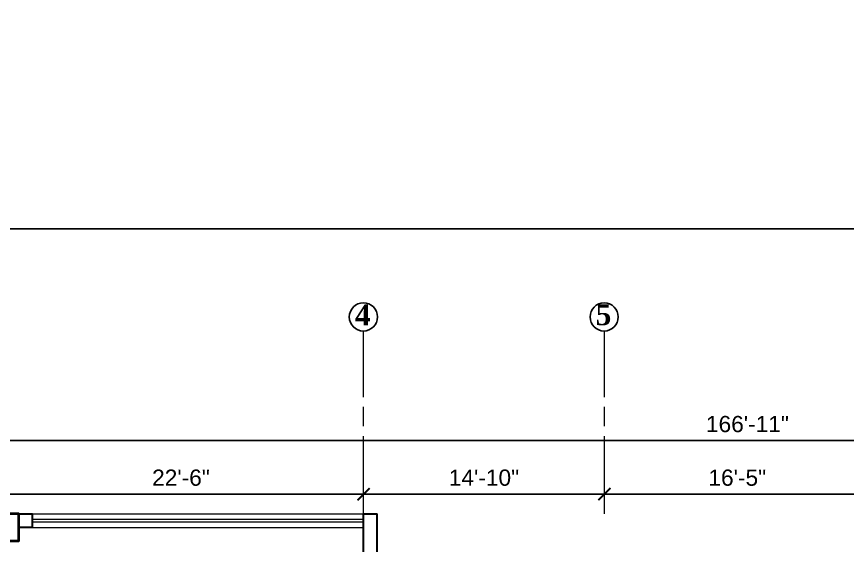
# Model space of a CAD drawing. Header units: inches. Extents: x -12 to 20935469, y -1604 to 24729220.
# Drawn here: x 20824515 to 20825129, y 24648313 to 24648704 of the extents above; entities that cross this region are included whole.
import ezdxf

# ---------------------------------------------------------------- set-up
doc = ezdxf.new("R2010")
doc.units = ezdxf.units.IN
doc.header["$LTSCALE"] = 0.03
doc.header["$MEASUREMENT"] = 0
doc.header["$PDMODE"] = 32
doc.header["$PDSIZE"] = 15
doc.linetypes.add('ACAD_ISO08W100', pattern=[36, 24, -3, 6, -3])
for name, color, linetype, lineweight in [('column', 1, 'Continuous', 40), ('Dim Line', 252, 'Continuous', 13), ('Grid Line', 252, 'Continuous', 18), ('Main Wall', 7, 'Continuous', 30), ('wind.', 150, 'Continuous', 20)]:
    doc.layers.add(name, color=color, linetype=linetype, lineweight=lineweight)
doc.layers.add('TEXT', color=7, linetype='Continuous')
doc.styles.add('RomanS', font='arial.ttf', dxfattribs={"height": 12})
doc.styles.get("Standard").update_dxf_attribs({"font": 'timesbd.ttf'})
doc.dimstyles.new('Aec_Arch_I', dxfattribs={"dimscale": 96, "dimtxt": 12, "dimasz": 0.09375, "dimexe": 0.125, "dimexo": 0.125, "dimgap": 0.0625, "dimtad": 1, "dimdec": 0, "dimzin": 3, "dimdsep": 46, "dimlunit": 4, "dimtxsty": 'RomanS', "dimblk1": 'ARCHTICK', "dimblk2": 'ARCHTICK', "dimsah": 1, "dimcen": 0.09375, "dimdle": 0.125, "dimadec": 0, "dimazin": 0, "dimtfac": 0.75, "dimtdec": 0, "dimtmove": 2, "dimatfit": 3, "dimldrblk": 'ARCHTICK', "dimfxl": 1, "dimfrac": 1, "dimtolj": 1, "dimtzin": 0, "dimarcsym": 0})
doc.dimstyles.new('arch grid', dxfattribs={"dimtxt": 250, "dimasz": 100, "dimexe": 10, "dimexo": 10, "dimgap": 0.09, "dimtad": 0, "dimdec": 0, "dimzin": 0, "dimdsep": 46, "dimtxsty": 'Standard', "dimblk": 'DOT', "dimcen": 50, "dimdle": 50, "dimclrd": 256, "dimclre": 256, "dimadec": 0, "dimazin": 0, "dimtfac": 1, "dimtdec": 0, "dimtofl": 0, "dimtmove": 0, "dimatfit": 3, "dimldrblk": 'DOT', "dimfxl": 200, "dimfxlon": 1, "dimtolj": 1, "dimtzin": 0, "dimlwd": -1, "dimlwe": -1, "dimarcsym": 1})

# ---------------------------------------------------------------- blocks, each defined once
blk = doc.blocks.new('_ArchTick')
at = {"color": 0, "linetype": 'ByBlock', "lineweight": 35, "const_width": 0.15}
blk.add_lwpolyline([(-0.5, -0.5), (0.5, 0.5)], dxfattribs=at)
blk = doc.blocks.new('*D338')
at = {"layer": 'Defpoints', "color": 0, "transparency": 16777216}
for p in [(20820592.25, 24639400.93), (20820862.25, 24639400.93), (20820862.25, 24639400.93)]:
    blk.add_point(p, dxfattribs=at)
at = {"layer": 'Dim Line', "color": 0, "lineweight": -2, "transparency": 16777216}
blk.add_line((20820580.25, 24639400.93), (20820874.25, 24639400.93), dxfattribs=at)
at = {"layer": 'Dim Line', "color": 0, "lineweight": -2, "transparency": 16777216, "xscale": 9, "yscale": 9, "zscale": 9, "rotation": 180}
blk.add_blockref('_ArchTick', (20820592.25, 24639400.93), dxfattribs=at)
at = {"layer": 'Dim Line', "color": 0, "lineweight": -2, "transparency": 16777216, "xscale": 9, "yscale": 9, "zscale": 9}
blk.add_blockref('_ArchTick', (20820862.25, 24639400.93), dxfattribs=at)
at = {"layer": 'Dim Line', "color": 0, "transparency": 16777216, "insert": (20820727.25, 24639413.05), "char_height": 12, "attachment_point": 5, "style": 'RomanS'}
blk.add_mtext('\\A1;22\'-6"', dxfattribs=at)
blk = doc.blocks.new('*D339')
at = {"layer": 'Defpoints', "color": 0, "transparency": 16777216}
for p in [(20820862.25, 24639400.93), (20821040.22, 24639400.93), (20821040.22, 24639400.93)]:
    blk.add_point(p, dxfattribs=at)
at = {"layer": 'Dim Line', "color": 0, "lineweight": -2, "transparency": 16777216}
blk.add_line((20820850.25, 24639400.93), (20821052.22, 24639400.93), dxfattribs=at)
at = {"layer": 'Dim Line', "color": 0, "lineweight": -2, "transparency": 16777216, "xscale": 9, "yscale": 9, "zscale": 9, "rotation": 180}
blk.add_blockref('_ArchTick', (20820862.25, 24639400.93), dxfattribs=at)
at = {"layer": 'Dim Line', "color": 0, "lineweight": -2, "transparency": 16777216, "xscale": 9, "yscale": 9, "zscale": 9}
blk.add_blockref('_ArchTick', (20821040.22, 24639400.93), dxfattribs=at)
at = {"layer": 'Dim Line', "color": 0, "transparency": 16777216, "insert": (20820951.23, 24639413.05), "char_height": 12, "attachment_point": 5, "style": 'RomanS'}
blk.add_mtext('\\A1;14\'-10"', dxfattribs=at)
blk = doc.blocks.new('*D340')
at = {"layer": 'Defpoints', "color": 0, "transparency": 16777216}
for p in [(20821040.22, 24639400.93), (20821236.75, 24639400.93), (20821236.75, 24639400.93)]:
    blk.add_point(p, dxfattribs=at)
at = {"layer": 'Dim Line', "color": 0, "lineweight": -2, "transparency": 16777216}
for p, q in [((20821028.22, 24639400.93), (20821248.75, 24639400.93)), ((20821040.22, 24639388.93), (20821040.22, 24639388.93)), ((20821236.75, 24639388.93), (20821236.75, 24639388.93))]:
    blk.add_line(p, q, dxfattribs=at)
at = {"layer": 'Dim Line', "color": 0, "lineweight": -2, "transparency": 16777216, "xscale": 9, "yscale": 9, "zscale": 9, "rotation": 180}
blk.add_blockref('_ArchTick', (20821040.22, 24639400.93), dxfattribs=at)
at = {"layer": 'Dim Line', "color": 0, "lineweight": -2, "transparency": 16777216, "xscale": 9, "yscale": 9, "zscale": 9}
blk.add_blockref('_ArchTick', (20821236.75, 24639400.93), dxfattribs=at)
at = {"layer": 'Dim Line', "color": 0, "transparency": 16777216, "insert": (20821138.48, 24639413.05), "char_height": 12, "attachment_point": 5, "style": 'RomanS'}
blk.add_mtext('\\A1;16\'-5"', dxfattribs=at)
blk = doc.blocks.new('*D329')
at = {"layer": 'Defpoints', "color": 0, "transparency": 16777216}
for p in [(20822147.72, 24639440.57), (20820144.28, 24639433.51), (20822147.72, 24639433.51)]:
    blk.add_point(p, dxfattribs=at)
at = {"layer": 'Dim Line', "color": 0, "lineweight": -2, "transparency": 16777216}
for p, q in [((20820144.28, 24639445.51), (20820144.28, 24639452.57)), ((20822147.72, 24639445.51), (20822147.72, 24639452.57)), ((20820132.28, 24639440.57), (20822159.72, 24639440.57))]:
    blk.add_line(p, q, dxfattribs=at)
at = {"layer": 'Dim Line', "color": 0, "lineweight": -2, "transparency": 16777216, "xscale": 9, "yscale": 9, "zscale": 9, "rotation": 180}
blk.add_blockref('_ArchTick', (20820144.28, 24639440.57), dxfattribs=at)
at = {"layer": 'Dim Line', "color": 0, "lineweight": -2, "transparency": 16777216, "xscale": 9, "yscale": 9, "zscale": 9}
blk.add_blockref('_ArchTick', (20822147.72, 24639440.57), dxfattribs=at)
at = {"layer": 'Dim Line', "color": 0, "transparency": 16777216, "insert": (20821146, 24639452.7), "char_height": 12, "attachment_point": 5, "style": 'RomanS'}
blk.add_mtext('\\A1;166\'-11"', dxfattribs=at)
blk = doc.blocks.new('_Oblique')
at = {"color": 0, "linetype": 'ByBlock', "lineweight": -2}
blk.add_line((-0.5, -0.5), (0.5, 0.5), dxfattribs=at)
blk = doc.blocks.new('*D363')
at = {"ltscale": 50, "transparency": 16777216}
for p, q in [((3479.24, 24649574.13), (3479.24, 24649400.75)), ((3479.42, 24649524.13), (3469.24, 24649524.13)), ((3479.42, 24649400.75), (3469.24, 24649400.75)), ((3479.24, 24649400.75), (3479.24, 8350.74))]:
    blk.add_line(p, q, dxfattribs=at)
at = {"layer": 'Defpoints', "color": 0, "ltscale": 50, "transparency": 16777216}
for p in [(20846678.15, 24649524.13), (3479.24, 24649400.75), (20846678.15, 24649400.75)]:
    blk.add_point(p, dxfattribs=at)
at = {"ltscale": 50, "transparency": 16777216, "xscale": 100, "yscale": 100, "zscale": 100}
for p, rotation in [((3479.24, 24649524.13), 90), ((3479.24, 24649400.75), 270)]:
    blk.add_blockref('_Oblique', p, dxfattribs=dict(at, rotation=rotation))
at = {"color": 0, "ltscale": 50, "transparency": 16777216, "insert": (3479.24, 3397.61), "char_height": 250, "attachment_point": 5, "rotation": 90}
blk.add_mtext('\\A1;{\\H8.57143x;300mm}', dxfattribs=at)
blk = doc.blocks.new('_Dot')
at = {"color": 0, "linetype": 'ByBlock', "lineweight": -2}
blk.add_line((-0.5, 0), (-1, 0), dxfattribs=at)
at = {"color": 0, "linetype": 'ByBlock', "const_width": 0.5}
blk.add_lwpolyline([(-0.25, 0, 1), (0.25, 0, 1)], format="xyb", close=True, dxfattribs=at)
blk = doc.blocks.new('GRID')
at = {"layer": 'Grid Line', "color": 252, "linetype": 'ACAD_ISO08W100', "lineweight": 9, "ltscale": 80, "true_color": 0x939598}
for p, q in [((20820862.25, 24639386.33), (20820862.25, 24639521.56)), ((20821040.22, 24639386.33), (20821040.22, 24639521.54))]:
    blk.add_line(p, q, dxfattribs=at)
at = {"layer": 'TEXT'}
for centre in [(20820862.11, 24639531.98), (20821040.08, 24639531.96)]:
    blk.add_circle(centre, 10.42, dxfattribs=at)
at = {"layer": 'TEXT', "char_height": 15.435, "width": 227.4581, "attachment_point": 8, "rotation": 0}
for s, insert in [('\\A1;4', (20820861.59, 24639525.68)), ('\\A1;5', (20821039.56, 24639525.66))]:
    blk.add_mtext(s, dxfattribs=dict(at, insert=insert))
at = {"layer": 'Dim Line'}
for base, p1, p2, picture, middle in [((20822147.72, 24639440.57), (20820144.28, 24639433.51), (20822147.72, 24639433.51), '*D329', (20821146, 24639452.7)), ((20820862.25, 24639400.93), (20820592.25, 24639400.93), (20820862.25, 24639400.93), '*D338', (20820727.25, 24639413.05)), ((20821040.22, 24639400.93), (20820862.25, 24639400.93), (20821040.22, 24639400.93), '*D339', (20820951.23, 24639413.05)), ((20821236.75, 24639400.93), (20821040.22, 24639400.93), (20821236.75, 24639400.93), '*D340', (20821138.48, 24639413.05))]:
    dim = blk.add_linear_dim(base=base, p1=p1, p2=p2, dimstyle='Aec_Arch_I', dxfattribs=at)
    dim.commit()
    dim.dimension.update_dxf_attribs({"geometry": picture, "text_midpoint": middle})

msp = doc.modelspace()

# ---------------------------------------------------------------- linework, layer by layer
at = {"layer": 'column', "lineweight": 40, "ltscale": 20}
msp.add_lwpolyline([(20824486.87, 24648335.89), (20824486.87, 24648315.89), (20824516.87, 24648315.89), (20824516.87, 24648335.89)], close=True, dxfattribs=at)
at = {"layer": 'Defpoints'}
msp.add_lwpolyline([(20823799.25, 24648546.76), (20826238.11, 24648546.76), (20826238.11, 24647088.23), (20823799.25, 24647088.23)], close=True, dxfattribs=at)
at = {"layer": 'Main Wall', "lineweight": 30}
for p, q in [((20824771.75, 24648335.91), (20824781.75, 24648335.91)), ((20824771.75, 24648271.06), (20824771.75, 24648335.91)), ((20824781.75, 24648271.06), (20824781.75, 24648335.91))]:
    msp.add_line(p, q, dxfattribs=at)
msp.add_lwpolyline([(20824516.75, 24648335.9), (20824526.75, 24648335.9), (20824526.75, 24648325.86), (20824516.75, 24648325.86)], dxfattribs=at)
at = {"layer": 'wind.'}
for p, q in [((20824526.75, 24648335.9), (20824771.75, 24648335.89)), ((20824526.75, 24648331.91), (20824771.75, 24648331.99)), ((20824526.75, 24648329.91), (20824771.75, 24648329.99)), ((20824526.75, 24648325.9), (20824771.75, 24648325.89))]:
    msp.add_line(p, q, dxfattribs=at)

# ---------------------------------------------------------------- block references
msp.add_blockref('GRID', (3909.5, 8949.55))

# ---------------------------------------------------------------- dimensions: what is measured, and where the dimension line sits
at = {"ltscale": 50}
dim = msp.add_linear_dim(base=(3479.24, 24649400.75), p1=(20846678.15, 24649524.13), p2=(20846678.15, 24649400.75), angle=90, text='{\\H8.57143x;300mm}', dimstyle='arch grid', override={"dimblk1": 'Oblique', "dimblk2": 'Oblique', "dimsah": 1, "dimfxl": 0.18}, dxfattribs=at)
dim.commit()
dim.dimension.update_dxf_attribs({"geometry": '*D363', "text_midpoint": (3479.24, 3397.61), "dimtype": 160})

doc.saveas('drawing.dxf')
